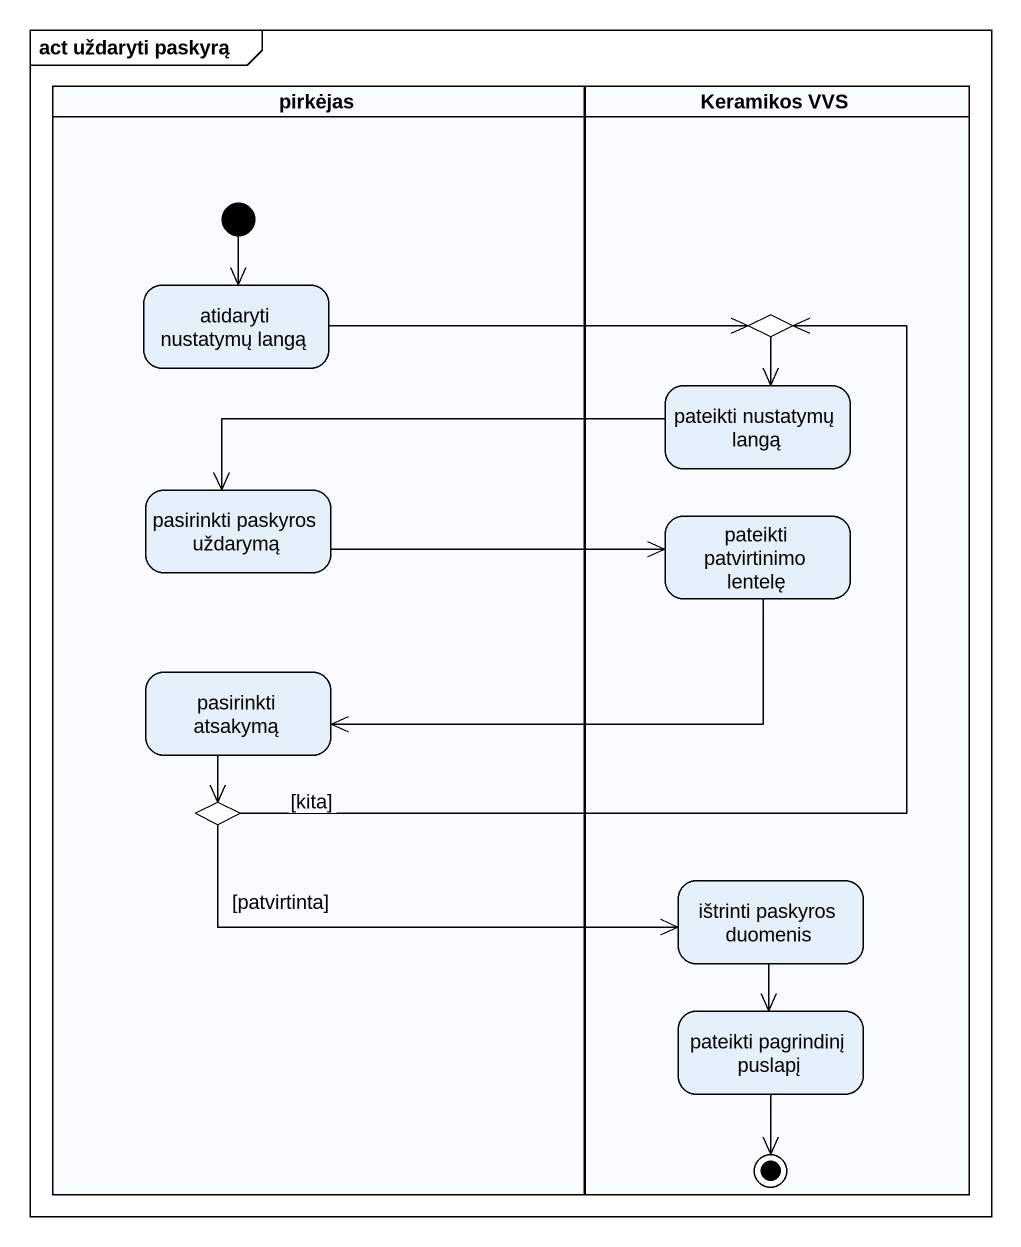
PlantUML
@startuml
mainframe act uždaryti paskyrą
hide empty description
state pirkėjas <<partition>> {
  state "atidaryti nustatymų langą" as atidaryti_nustatymų_langą
  state "pasirinkti paskyros uždarymą" as pasirinkti_paskyros_uždarymą
  state "pasirinkti atsakymą" as pasirinkti_atsakymą
  state choice2 <<choice>>
  [*] --> atidaryti_nustatymų_langą
}
state "Keramikos VVS" as Keramikos_VVS <<partition>> {
  state choice1 <<choice>>
  state "pateikti nustatymų langą" as pateikti_nustatymų_langą
  state "pateikti patvirtinimo lentelę" as pateikti_patvirtinimo
  state "ištrinti paskyros duomenis" as ištrinti_paskyros_duomenis
  state "pateikti pagrindinį puslapį" as pateikti_pagrindinį_puslapį
  pateikti_pagrindinį_puslapį --> [*]
}
atidaryti_nustatymų_langą -right-> choice1
choice1 --> pateikti_nustatymų_langą
pateikti_nustatymų_langą -left-> pasirinkti_paskyros_uždarymą
pasirinkti_paskyros_uždarymą -right-> pateikti_patvirtinimo
pateikti_patvirtinimo -left-> pasirinkti_atsakymą
pasirinkti_atsakymą --> choice2
choice2 -up-> choice1 : [kita]
choice2 -right-> ištrinti_paskyros_duomenis : [patvirtinta]
ištrinti_paskyros_duomenis --> pateikti_pagrindinį_puslapį
@enduml
